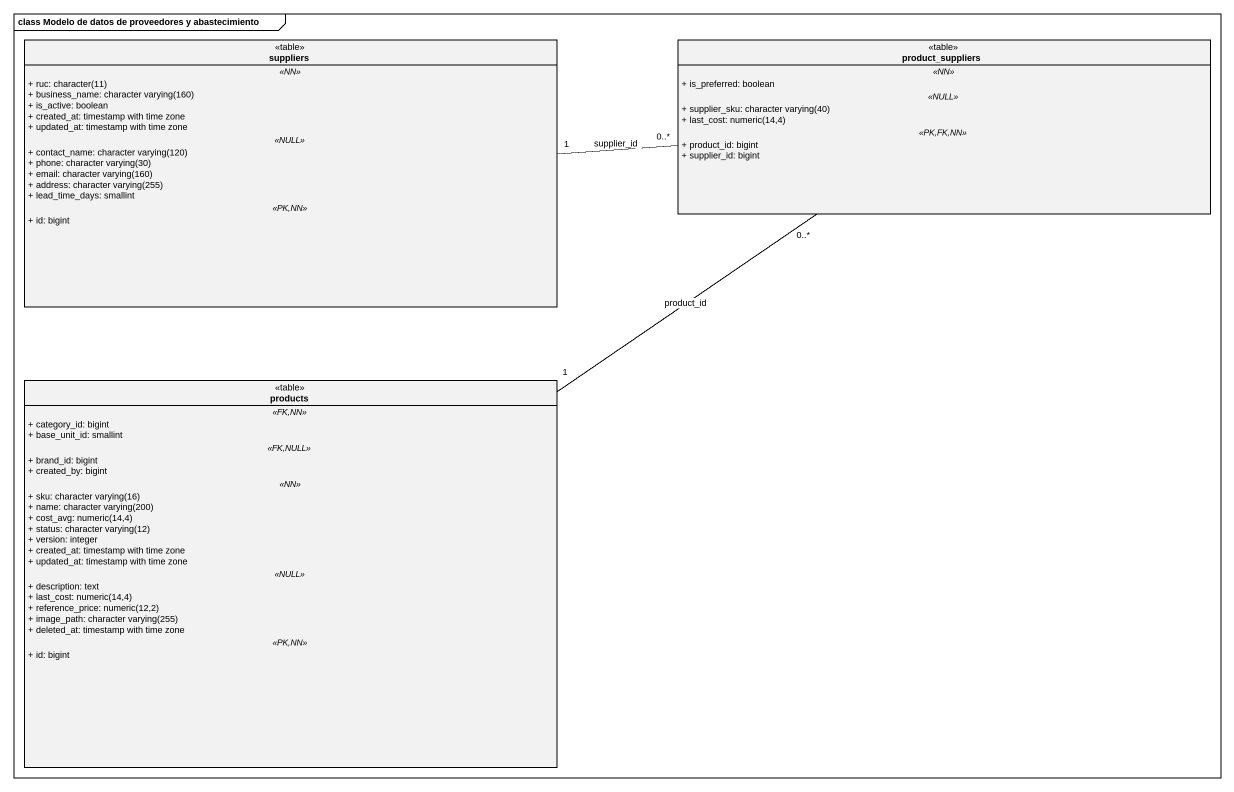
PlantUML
@startuml
mainframe class Modelo de datos de proveedores y abastecimiento
hide circle
hide empty members
skinparam classAttributeIconSize 0
class suppliers <<table>> {
  .. <<NN>> ..
  {field} + ruc: character(11)
  {field} + business_name: character varying(160)
  + is_active: boolean
  + created_at: timestamp with time zone
  + updated_at: timestamp with time zone
  .. <<NULL>> ..
  {field} + contact_name: character varying(120)
  {field} + phone: character varying(30)
  {field} + email: character varying(160)
  {field} + address: character varying(255)
  + lead_time_days: smallint
  .. <<PK,NN>> ..
  + id: bigint
}
class product_suppliers <<table>> {
  .. <<NN>> ..
  + is_preferred: boolean
  .. <<NULL>> ..
  {field} + supplier_sku: character varying(40)
  {field} + last_cost: numeric(14,4)
  .. <<PK,FK,NN>> ..
  + product_id: bigint
  + supplier_id: bigint
}
class products <<table>> {
  .. <<FK,NN>> ..
  + category_id: bigint
  + base_unit_id: smallint
  .. <<FK,NULL>> ..
  + brand_id: bigint
  + created_by: bigint
  .. <<NN>> ..
  {field} + sku: character varying(16)
  {field} + name: character varying(200)
  {field} + cost_avg: numeric(14,4)
  {field} + status: character varying(12)
  + version: integer
  + created_at: timestamp with time zone
  + updated_at: timestamp with time zone
  .. <<NULL>> ..
  + description: text
  {field} + last_cost: numeric(14,4)
  {field} + reference_price: numeric(12,2)
  {field} + image_path: character varying(255)
  + deleted_at: timestamp with time zone
  .. <<PK,NN>> ..
  + id: bigint
}
product_suppliers "0..*" -left- "1" suppliers : supplier_id
product_suppliers "0..*" -- "1" products : product_id
@enduml
